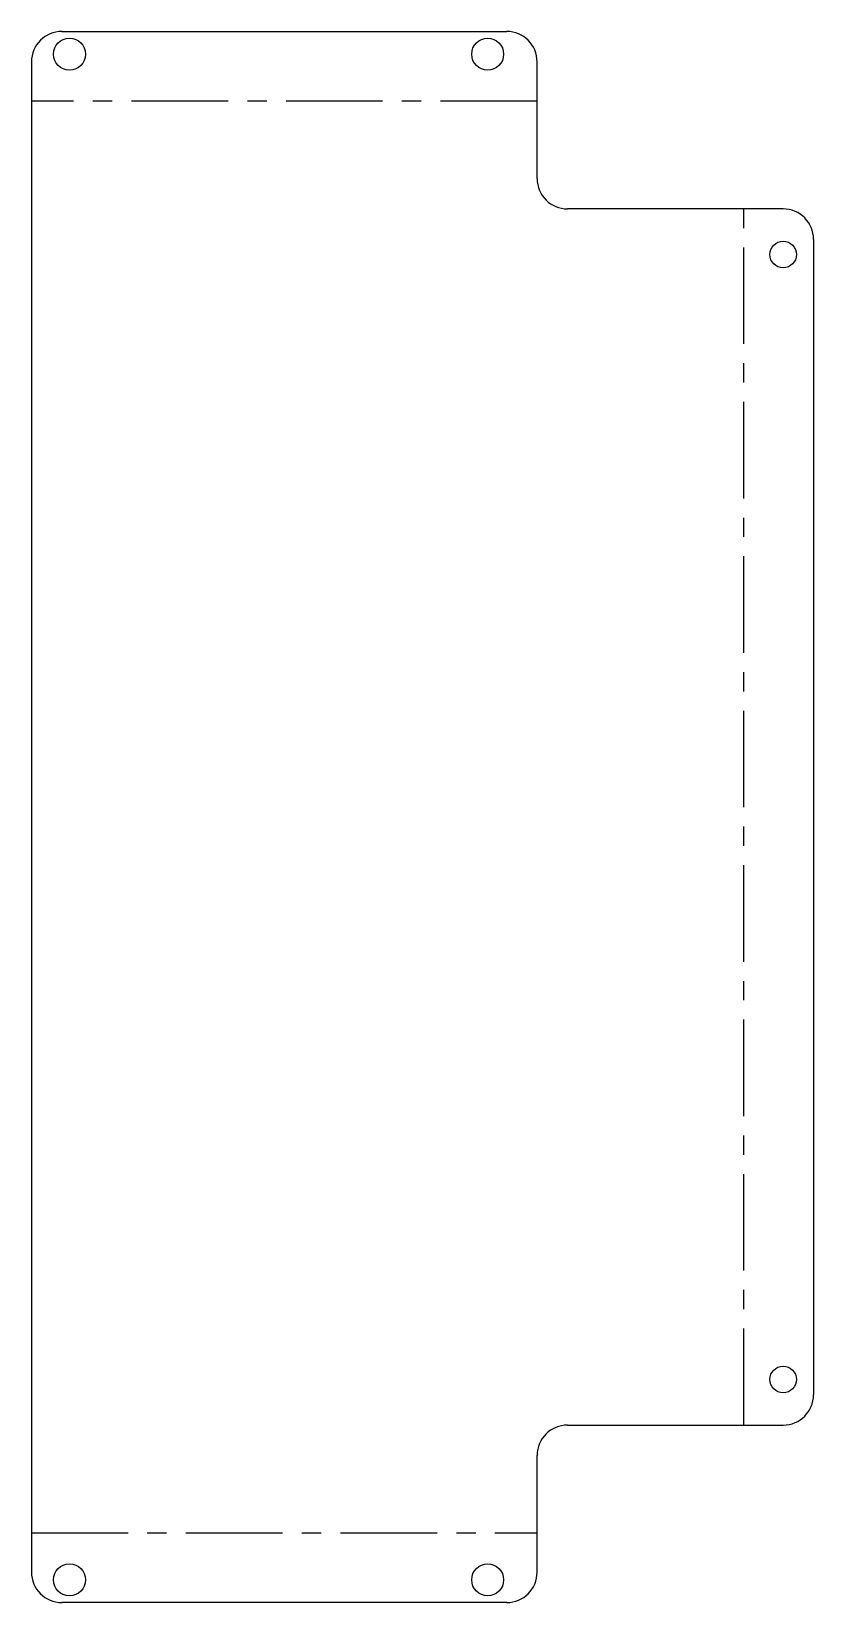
# Model space of a CAD drawing. Header units: millimetres. Extents: x 0 to 103, y -197 to 9.
import ezdxf

# ---------------------------------------------------------------- set-up
doc = ezdxf.new("R2010")
doc.units = ezdxf.units.MM
doc.linetypes.add('CENTERX2', pattern=[20.32, 12.7, -2.54, 2.54, -2.54])

msp = doc.modelspace()

# ---------------------------------------------------------------- linework, layer by layer
at = {"color": 7, "linetype": 'Continuous', "lineweight": 25}
for p, q in [((4, 9.36), (62.5, 9.36)), ((0, 5.36), (0, -193.36)), ((66.5, -10), (66.5, 5.36)), ((98.86, -14), (70.5, -14)), ((102.86, -18), (102.86, -170)), ((70.5, -174), (98.86, -174)), ((66.5, -193.36), (66.5, -178)), ((62.5, -197.36), (4, -197.36))]:
    msp.add_line(p, q, dxfattribs=at)
at = {"color": 7, "linetype": 'CENTERX2'}
for p, q in [((66.5, 0.18), (0, 0.18)), ((93.68, -174), (93.68, -14)), ((0, -188.18), (66.5, -188.18))]:
    msp.add_line(p, q, dxfattribs=at)
at = {"color": 7, "linetype": 'Continuous', "lineweight": 25}
for centre, radius in [((5, 6.36), 2.1), ((60, 6.36), 2.1), ((98.86, -20), 1.75), ((98.86, -168), 1.75), ((5, -194.36), 2.1), ((60, -194.36), 2.1)]:
    msp.add_circle(centre, radius, dxfattribs=at)
for centre, start, end in [((4, 5.36), 90, 180), ((62.5, 5.36), 0, 90), ((70.5, -10), 180, 270), ((98.86, -18), 0, 90), ((98.86, -170), 270, 0), ((70.5, -178), 90, 180), ((4, -193.36), 180, 270), ((62.5, -193.36), 270, 0)]:
    msp.add_arc(centre, 4, start, end, dxfattribs=at)

doc.saveas('drawing.dxf')
